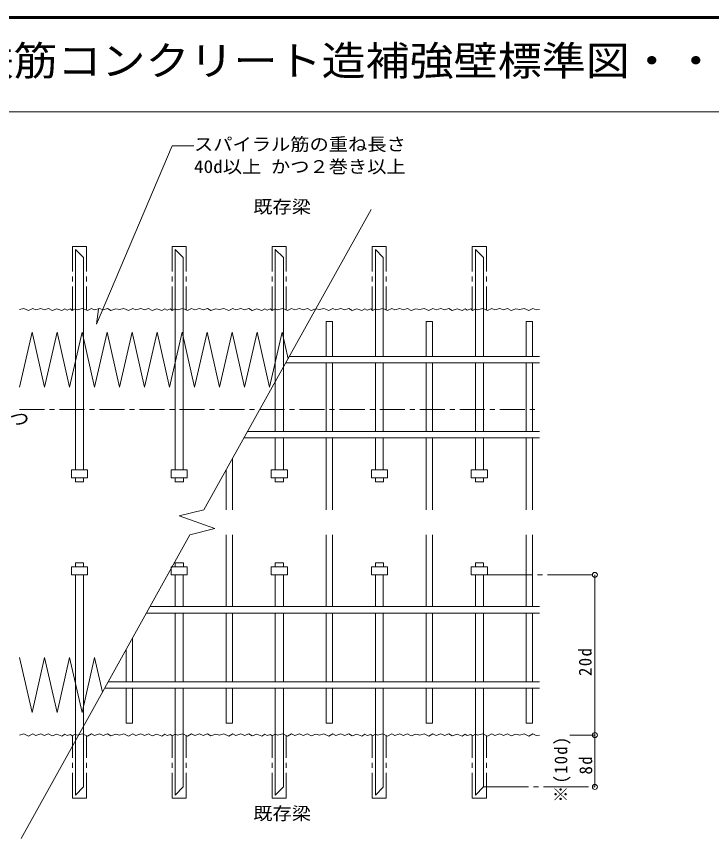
# Model space of a CAD drawing. Units: millimetres on the paper. Extents: x -400 to 7628, y -5883 to 279.
# Drawn here: x -48.8 to 90.2, y 114.6 to 278.8 of the extents above; entities that cross this region are included whole.
import ezdxf
from ezdxf.enums import TextEntityAlignment as Align

# ---------------------------------------------------------------- set-up
doc = ezdxf.new("R2010")
doc.units = ezdxf.units.MM
doc.linetypes.add('CHAIN1', pattern=[8, 5, -1, 1, -1])
doc.linetypes.add('CHAIN2', pattern=[12, 9, -1, 1, -1])
for name, color, linetype, lineweight in [('4-0', 4, 'CHAIN2', 5), ('4-1', 3, 'Continuous', 5), ('4-3', 7, 'Continuous', 5), ('4-4', 3, 'Continuous', 5), ('4-6', 4, 'Continuous', 5), ('4-7', 2, 'Continuous', 5), ('4-8', 7, 'Continuous', 5), ('4-9', 5, 'Continuous', 5), ('4-D', 3, 'Continuous', 5)]:
    doc.layers.add(name, color=color, linetype=linetype, lineweight=lineweight)
doc.styles.add('ＭＳ ゴシック', font='')
doc.styles.get('ＭＳ ゴシック').set_extended_font_data('MS Gothic')

msp = doc.modelspace()

# ---------------------------------------------------------------- linework, layer by layer
at = {"layer": '4-0'}
for p, q in [((45.359, 167.268), (66.859, 167.268)), ((44.559, 124.908), (66.859, 124.908))]:
    msp.add_line(p, q, dxfattribs=at)
at = {"layer": '4-1', "color": 2}
for p, q in [((400.5, 278.848), (-400.5, 278.848)), ((400.3, 278.647), (-400.3, 278.647)), ((400.1, 278.448), (-400.1, 278.448))]:
    msp.add_line(p, q, dxfattribs=at)
at = {"layer": '4-3'}
for p, q in [((-17.641, 253.007), (-32.781, 217.348)), ((-17.641, 253.007), (-13.281, 253.007)), ((-32.341, 220.328), (-32.781, 217.348)), ((-14.081, 175.288), (-9.141, 176.528)), ((-14.081, 175.288), (-47.861, 114.588)), ((66.859, 124.908), (66.859, 167.268)), ((61.859, 135.268), (66.859, 135.268))]:
    msp.add_line(p, q, dxfattribs=at)
msp.add_lwpolyline([(22.159, 240.268), (-11.281, 180.268), (-16.241, 179.048), (-9.141, 176.528)], dxfattribs=at)
for centre in [(66.859, 167.268), (66.859, 135.268), (66.859, 124.908)]:
    msp.add_circle(centre, 0.5, dxfattribs=at)
at = {"layer": '4-4'}
for p, q in [((14.419, 217.928), (13.119, 217.928)), ((13.119, 217.928), (13.119, 210.908)), ((14.419, 217.928), (14.419, 210.908)), ((34.419, 217.928), (33.099, 217.928)), ((33.099, 217.928), (33.099, 210.908)), ((34.419, 217.928), (34.419, 210.908)), ((54.419, 217.928), (53.139, 217.928)), ((53.139, 217.928), (53.139, 210.908)), ((54.419, 217.928), (54.419, 210.908)), ((5.799, 210.908), (14.419, 210.908)), ((14.419, 210.908), (34.419, 210.908)), ((34.419, 210.908), (54.419, 210.908)), ((54.419, 210.908), (55.759, 210.908)), ((5.079, 209.627), (14.419, 209.627)), ((13.119, 209.627), (13.119, 195.908)), ((14.419, 209.627), (14.419, 195.908)), ((14.419, 209.627), (34.419, 209.627)), ((24.559, 209.627), (24.559, 195.908)), ((33.099, 209.627), (33.099, 195.908)), ((34.419, 209.627), (34.419, 195.908)), ((34.419, 209.627), (54.419, 209.627)), ((53.139, 209.627), (53.139, 195.908)), ((54.419, 209.627), (54.419, 195.908)), ((54.419, 209.627), (55.759, 209.627)), ((-2.561, 195.908), (14.419, 195.908)), ((14.419, 195.908), (34.419, 195.908)), ((34.419, 195.908), (54.419, 195.908)), ((54.419, 195.908), (55.759, 195.908)), ((-3.281, 194.627), (14.419, 194.627)), ((13.119, 194.627), (13.119, 180.268)), ((14.419, 194.627), (14.419, 180.268)), ((14.419, 194.627), (34.419, 194.627)), ((33.099, 194.627), (33.099, 180.268)), ((34.419, 194.627), (34.419, 180.268)), ((34.419, 194.627), (54.419, 194.627)), ((53.139, 194.627), (53.139, 180.268)), ((54.419, 194.627), (54.419, 180.268)), ((54.419, 194.627), (55.759, 194.627)), ((-5.581, 190.528), (-5.581, 180.268)), ((-6.861, 188.168), (-6.861, 180.268)), ((-6.861, 160.928), (-6.861, 175.288)), ((-5.581, 160.928), (-5.581, 175.288)), ((13.119, 160.928), (13.119, 175.288)), ((14.419, 160.928), (14.419, 175.288)), ((33.099, 160.928), (33.099, 175.288)), ((34.419, 160.928), (34.419, 175.288)), ((53.139, 160.928), (53.139, 175.288)), ((54.419, 160.928), (54.419, 175.288)), ((-22.801, 159.628), (-5.581, 159.628)), ((-22.081, 160.928), (-5.581, 160.928)), ((-6.861, 145.927), (-6.861, 159.628)), ((-5.581, 160.928), (14.419, 160.928)), ((-5.581, 145.927), (-5.581, 159.628)), ((-5.581, 159.628), (14.419, 159.628)), ((13.119, 145.927), (13.119, 159.628)), ((14.419, 160.928), (34.419, 160.928)), ((14.419, 145.927), (14.419, 159.628)), ((14.419, 159.628), (34.419, 159.628)), ((33.099, 145.927), (33.099, 159.628)), ((34.419, 160.928), (54.419, 160.928)), ((34.419, 145.927), (34.419, 159.628)), ((34.419, 159.628), (54.419, 159.628)), ((53.139, 145.927), (53.139, 159.628)), ((54.419, 160.928), (55.759, 160.928)), ((54.419, 145.927), (54.419, 159.628)), ((54.419, 159.628), (55.759, 159.628)), ((-25.541, 145.927), (-25.541, 154.648)), ((-26.841, 145.927), (-26.841, 152.328)), ((-31.141, 144.628), (-25.541, 144.628)), ((-30.441, 145.927), (-25.541, 145.927)), ((-26.841, 137.627), (-26.841, 144.628)), ((-5.581, 145.927), (-25.541, 145.927)), ((-25.541, 137.627), (-25.541, 144.628)), ((-5.581, 144.628), (-25.541, 144.628)), ((-6.861, 137.627), (-6.861, 144.628)), ((-5.581, 145.927), (14.419, 145.927)), ((-5.581, 137.627), (-5.581, 144.628)), ((-5.581, 144.628), (14.419, 144.628)), ((13.119, 137.627), (13.119, 144.628)), ((14.419, 145.927), (34.419, 145.927)), ((14.419, 137.627), (14.419, 144.628)), ((14.419, 144.628), (34.419, 144.628)), ((33.099, 137.627), (33.099, 144.628)), ((34.419, 145.927), (54.419, 145.927)), ((34.419, 137.627), (34.419, 144.628)), ((34.419, 144.628), (54.419, 144.628)), ((53.139, 137.627), (53.139, 144.628)), ((54.419, 145.927), (55.759, 145.927)), ((54.419, 137.627), (54.419, 144.628)), ((54.419, 144.628), (55.759, 144.628)), ((-25.541, 137.627), (-26.841, 137.627)), ((-5.581, 137.627), (-6.861, 137.627)), ((14.419, 137.627), (13.119, 137.627)), ((34.419, 137.627), (33.099, 137.627)), ((54.419, 137.627), (53.139, 137.627))]:
    msp.add_line(p, q, dxfattribs=at)
at = {"layer": '4-6', "color": 7}
for p, q in [((-45.661, 215.768), (-48.161, 204.768)), ((-45.661, 215.768), (-43.161, 204.768)), ((-40.661, 215.768), (-43.161, 204.768)), ((-40.661, 215.768), (-38.161, 204.768)), ((-35.661, 215.768), (-38.161, 204.768)), ((-35.661, 215.768), (-33.161, 204.768)), ((-30.661, 215.768), (-33.161, 204.768)), ((-30.661, 215.768), (-28.161, 204.768)), ((-25.661, 215.768), (-28.161, 204.768)), ((-25.661, 215.768), (-23.161, 204.768)), ((-20.661, 215.768), (-23.161, 204.768)), ((-20.661, 215.768), (-18.161, 204.768)), ((-15.661, 215.768), (-18.161, 204.768)), ((-15.661, 215.768), (-13.161, 204.768)), ((-10.661, 215.768), (-13.161, 204.768)), ((-10.661, 215.768), (-8.161, 204.768)), ((-5.661, 215.768), (-8.161, 204.768)), ((-5.661, 215.768), (-3.161, 204.768)), ((-0.661, 215.768), (-3.161, 204.768)), ((-0.661, 215.768), (1.839, 204.768)), ((4.339, 215.768), (1.839, 204.768)), ((4.339, 215.768), (5.539, 210.447)), ((-45.661, 139.768), (-48.161, 150.768)), ((-45.661, 139.768), (-43.161, 150.768)), ((-40.661, 139.768), (-43.161, 150.768)), ((-40.661, 139.768), (-38.161, 150.768)), ((-35.661, 139.768), (-38.161, 150.768)), ((-35.661, 139.768), (-33.161, 150.768)), ((-31.581, 143.848), (-33.161, 150.768))]:
    msp.add_line(p, q, dxfattribs=at)
at = {"layer": '4-8'}
for p, q in [((-40.701, 220.428), (-39.701, 220.068)), ((-20.701, 220.428), (-19.701, 220.068)), ((-0.701, 220.428), (0.299, 220.068)), ((19.299, 220.428), (20.299, 220.068)), ((39.299, 220.428), (40.299, 220.068)), ((-40.701, 135.428), (-39.701, 135.068)), ((-20.701, 135.428), (-19.701, 135.068)), ((-0.701, 135.428), (0.299, 135.068)), ((19.299, 135.428), (20.299, 135.068)), ((39.299, 135.428), (40.299, 135.068))]:
    msp.add_line(p, q, dxfattribs=at)
at = {"layer": '4-8', "linetype": 'CHAIN1'}
msp.add_line((-48.161, 200.288), (55.759, 200.288), dxfattribs=at)
at = {"layer": '4-8'}
for points in [[(-48.161, 220.268), (-47.301, 220.508), (-46.341, 220.068), (-45.521, 220.508), (-44.901, 220.208), (-43.921, 220.508), (-43.201, 220.208), (-42.341, 220.508)], [(-42.341, 220.508), (-41.641, 220.108), (-40.701, 220.428)], [(-39.701, 220.068), (-39.101, 220.428), (-38.641, 220.148), (-37.961, 220.408), (-37.621, 220.128), (-37.021, 220.428)], [(-37.021, 220.428), (-36.601, 220.228), (-35.541, 220.508)], [(-35.541, 220.508), (-34.581, 220.068), (-33.761, 220.508), (-33.141, 220.208), (-32.161, 220.508), (-31.441, 220.208), (-30.581, 220.508), (-29.881, 220.108), (-28.921, 220.428)], [(-28.921, 220.428), (-28.161, 220.268), (-27.301, 220.508), (-26.341, 220.068), (-25.521, 220.508), (-24.901, 220.208), (-23.921, 220.508), (-23.201, 220.208), (-22.341, 220.508)], [(-22.341, 220.508), (-21.641, 220.108), (-20.701, 220.428)], [(-19.701, 220.068), (-19.101, 220.428), (-18.641, 220.148), (-17.961, 220.408), (-17.621, 220.128), (-17.021, 220.428)], [(-17.021, 220.428), (-16.601, 220.228), (-15.541, 220.508)], [(-15.541, 220.508), (-14.581, 220.068), (-13.761, 220.508), (-13.121, 220.208), (-12.161, 220.508), (-11.441, 220.208), (-10.581, 220.508), (-9.881, 220.108), (-8.921, 220.428)], [(-8.921, 220.428), (-8.161, 220.268), (-7.301, 220.508), (-6.341, 220.068), (-5.521, 220.508), (-4.901, 220.208), (-3.921, 220.508), (-3.201, 220.208), (-2.341, 220.508)], [(-2.341, 220.508), (-1.641, 220.108), (-0.701, 220.428)], [(0.299, 220.068), (0.899, 220.428), (1.359, 220.148), (2.039, 220.408), (2.379, 220.128), (2.979, 220.428)], [(2.979, 220.428), (3.399, 220.228), (4.459, 220.508)], [(4.459, 220.508), (5.419, 220.068), (6.239, 220.508), (6.879, 220.208), (7.839, 220.508), (8.559, 220.208), (9.419, 220.508), (10.119, 220.108), (11.079, 220.428)], [(11.079, 220.428), (11.839, 220.268), (12.699, 220.508), (13.659, 220.068), (14.479, 220.508), (15.099, 220.208), (16.079, 220.508), (16.799, 220.208), (17.659, 220.508)], [(17.659, 220.508), (18.359, 220.108), (19.299, 220.428)], [(20.299, 220.068), (20.899, 220.428), (21.359, 220.148), (22.039, 220.408), (22.379, 220.128), (22.979, 220.428)], [(22.979, 220.428), (23.399, 220.228), (24.459, 220.508)], [(24.459, 220.508), (25.419, 220.068), (26.239, 220.508), (26.879, 220.208), (27.839, 220.508), (28.559, 220.208), (29.419, 220.508), (30.119, 220.108), (31.079, 220.428)], [(31.079, 220.428), (31.839, 220.268), (32.699, 220.508), (33.659, 220.068), (34.479, 220.508), (35.099, 220.208), (36.079, 220.508), (36.799, 220.208), (37.659, 220.508)], [(37.659, 220.508), (38.359, 220.108), (39.299, 220.428)], [(40.299, 220.068), (40.899, 220.428), (41.359, 220.148), (42.039, 220.408), (42.379, 220.128), (42.979, 220.428)], [(42.979, 220.428), (43.399, 220.228), (44.459, 220.508)], [(44.459, 220.508), (45.419, 220.068), (46.239, 220.508), (46.879, 220.208), (47.839, 220.508), (48.559, 220.208), (49.419, 220.508), (50.119, 220.108), (51.079, 220.428)], [(51.079, 220.428), (51.839, 220.268), (52.699, 220.508), (53.659, 220.068), (54.479, 220.508), (55.099, 220.208), (55.759, 220.268)], [(-48.161, 135.268), (-47.301, 135.508), (-46.341, 135.068), (-45.521, 135.508), (-44.901, 135.208), (-43.921, 135.508), (-43.201, 135.208), (-42.341, 135.508)], [(-42.341, 135.508), (-41.641, 135.108), (-40.701, 135.428)], [(-39.701, 135.068), (-39.101, 135.428), (-38.641, 135.148), (-37.961, 135.407), (-37.621, 135.128), (-37.021, 135.428)], [(-37.021, 135.428), (-36.601, 135.228), (-35.541, 135.508)], [(-35.541, 135.508), (-34.581, 135.068), (-33.761, 135.508), (-33.141, 135.208), (-32.161, 135.508), (-31.441, 135.208), (-30.581, 135.508), (-29.881, 135.108), (-28.921, 135.428)], [(-28.921, 135.428), (-28.161, 135.268), (-27.301, 135.508), (-26.341, 135.068), (-25.521, 135.508), (-24.901, 135.208), (-23.921, 135.508), (-23.201, 135.208), (-22.341, 135.508)], [(-22.341, 135.508), (-21.641, 135.108), (-20.701, 135.428)], [(-19.701, 135.068), (-19.101, 135.428), (-18.641, 135.148), (-17.961, 135.407), (-17.621, 135.128), (-17.021, 135.428)], [(-17.021, 135.428), (-16.601, 135.228), (-15.541, 135.508)], [(-15.541, 135.508), (-14.581, 135.068), (-13.761, 135.508), (-13.121, 135.208), (-12.161, 135.508), (-11.441, 135.208), (-10.581, 135.508), (-9.881, 135.108), (-8.921, 135.428)], [(-8.921, 135.428), (-8.161, 135.268), (-7.301, 135.508), (-6.341, 135.068), (-5.521, 135.508), (-4.901, 135.208), (-3.921, 135.508), (-3.201, 135.208), (-2.341, 135.508)], [(-2.341, 135.508), (-1.641, 135.108), (-0.701, 135.428)], [(0.299, 135.068), (0.899, 135.428), (1.359, 135.148), (2.039, 135.407), (2.379, 135.128), (2.979, 135.428)], [(2.979, 135.428), (3.399, 135.228), (4.459, 135.508)], [(4.459, 135.508), (5.419, 135.068), (6.239, 135.508), (6.879, 135.208), (7.839, 135.508), (8.559, 135.208), (9.419, 135.508), (10.119, 135.108), (11.079, 135.428)], [(11.079, 135.428), (11.839, 135.268), (12.699, 135.508), (13.659, 135.068), (14.479, 135.508), (15.099, 135.208), (16.079, 135.508), (16.799, 135.208), (17.659, 135.508)], [(17.659, 135.508), (18.359, 135.108), (19.299, 135.428)], [(20.299, 135.068), (20.899, 135.428), (21.359, 135.148), (22.039, 135.407), (22.379, 135.128), (22.979, 135.428)], [(22.979, 135.428), (23.399, 135.228), (24.459, 135.508)], [(24.459, 135.508), (25.419, 135.068), (26.239, 135.508), (26.879, 135.208), (27.839, 135.508), (28.559, 135.208), (29.419, 135.508), (30.119, 135.108), (31.079, 135.428)], [(31.079, 135.428), (31.839, 135.268), (32.699, 135.508), (33.659, 135.068), (34.479, 135.508), (35.099, 135.208), (36.079, 135.508), (36.799, 135.208), (37.659, 135.508)], [(37.659, 135.508), (38.359, 135.108), (39.299, 135.428)], [(40.299, 135.068), (40.899, 135.428), (41.359, 135.148), (42.039, 135.407), (42.379, 135.128), (42.979, 135.428)], [(42.979, 135.428), (43.399, 135.228), (44.459, 135.508)], [(44.459, 135.508), (45.419, 135.068), (46.239, 135.508), (46.879, 135.208), (47.839, 135.508), (48.559, 135.208), (49.419, 135.508), (50.119, 135.108), (51.079, 135.428)], [(51.079, 135.428), (51.839, 135.268), (52.699, 135.508), (53.659, 135.068), (54.479, 135.508), (55.099, 135.208), (55.759, 135.268)]]:
    msp.add_lwpolyline(points, dxfattribs=at)
at = {"layer": '4-9', "color": 2}
msp.add_line((400.25, 259.767), (-400.25, 259.767), dxfattribs=at)
at = {"layer": '4-D', "color": 7, "linetype": 'CHAIN1'}
for p, q in [((-37.561, 232.868), (-34.761, 232.868)), ((-37.561, 232.868), (-37.561, 220.148)), ((-34.761, 232.868), (-34.761, 220.148)), ((-17.641, 232.868), (-14.841, 232.868)), ((-17.641, 232.868), (-17.641, 220.128)), ((-14.841, 232.868), (-14.841, 220.188)), ((2.359, 232.868), (5.159, 232.868)), ((2.359, 232.868), (2.359, 220.148)), ((5.159, 232.868), (5.159, 220.188)), ((22.359, 232.868), (25.159, 232.868)), ((22.359, 232.868), (22.359, 220.128)), ((25.159, 232.868), (25.159, 220.188)), ((42.359, 232.868), (42.359, 220.128)), ((-37.561, 122.688), (-37.561, 135.148)), ((-34.761, 122.688), (-34.761, 135.148)), ((-17.641, 122.688), (-17.641, 135.128)), ((-14.841, 122.688), (-14.841, 135.188)), ((2.359, 122.688), (2.359, 135.148)), ((5.159, 122.688), (5.159, 135.188)), ((22.359, 122.688), (22.359, 135.128)), ((25.159, 122.688), (25.159, 135.188)), ((42.359, 122.688), (42.359, 135.128)), ((45.179, 122.688), (45.179, 135.168)), ((-37.561, 122.688), (-34.761, 122.688)), ((-17.641, 122.688), (-14.841, 122.688)), ((2.359, 122.688), (5.159, 122.688)), ((22.359, 122.688), (25.159, 122.688)), ((42.359, 122.688), (45.179, 122.688))]:
    msp.add_line(p, q, dxfattribs=at)
at = {"layer": '4-D'}
for p, q in [((-36.961, 232.267), (-36.961, 188.268)), ((-35.341, 230.668), (-36.961, 232.267)), ((-17.041, 232.267), (-17.041, 188.268)), ((-15.441, 230.668), (-17.041, 232.267)), ((4.579, 230.668), (2.959, 232.267)), ((2.959, 232.267), (2.959, 195.908)), ((24.559, 230.688), (22.979, 232.267)), ((22.979, 232.267), (22.979, 210.908)), ((44.559, 230.668), (42.959, 232.267)), ((42.959, 232.267), (42.959, 210.908)), ((-35.341, 230.668), (-35.341, 188.268)), ((-15.441, 230.668), (-15.441, 188.268)), ((4.579, 230.668), (4.579, 195.908)), ((24.559, 230.688), (24.559, 210.908)), ((44.559, 230.668), (44.559, 210.908)), ((22.979, 209.627), (22.979, 195.908)), ((42.959, 209.627), (42.959, 195.908)), ((44.559, 209.627), (44.559, 195.908)), ((2.959, 194.627), (2.959, 188.268)), ((4.579, 194.627), (4.579, 188.268)), ((22.979, 194.627), (22.979, 188.268)), ((24.559, 194.627), (24.559, 188.268)), ((42.959, 194.627), (42.959, 188.268)), ((44.559, 194.627), (44.559, 188.268)), ((-34.541, 188.268), (-37.761, 188.268)), ((-37.761, 188.268), (-37.761, 186.668)), ((-34.541, 188.268), (-34.541, 186.668)), ((-14.621, 188.268), (-17.841, 188.268)), ((-17.841, 188.268), (-17.841, 186.668)), ((-14.621, 188.268), (-14.621, 186.668)), ((5.379, 188.268), (2.159, 188.268)), ((2.159, 188.268), (2.159, 186.668)), ((5.379, 188.268), (5.379, 186.668)), ((25.399, 188.268), (22.179, 188.268)), ((22.179, 188.268), (22.179, 186.668)), ((25.399, 188.268), (25.399, 186.668)), ((45.379, 188.268), (42.159, 188.268)), ((42.159, 188.268), (42.159, 186.668)), ((45.379, 188.268), (45.379, 186.668)), ((-34.541, 186.668), (-37.761, 186.668)), ((-36.941, 186.668), (-36.941, 185.868)), ((-35.341, 185.868), (-36.941, 185.868)), ((-35.341, 186.668), (-35.341, 185.868)), ((-14.621, 186.668), (-17.841, 186.668)), ((-17.021, 186.668), (-17.021, 185.868)), ((-15.401, 185.868), (-17.021, 185.868)), ((-15.401, 186.668), (-15.401, 185.868)), ((5.379, 186.668), (2.159, 186.668)), ((2.979, 186.668), (2.979, 185.868)), ((4.599, 185.868), (2.979, 185.868)), ((4.599, 186.668), (4.599, 185.868)), ((25.399, 186.668), (22.179, 186.668)), ((22.999, 186.668), (22.999, 185.868)), ((24.619, 185.868), (22.999, 185.868)), ((24.619, 186.668), (24.619, 185.868)), ((45.379, 186.668), (42.159, 186.668)), ((42.979, 186.668), (42.979, 185.868)), ((44.599, 185.868), (42.979, 185.868)), ((44.599, 186.668), (44.599, 185.868)), ((-36.941, 168.868), (-36.941, 169.668)), ((-35.341, 169.668), (-36.941, 169.668)), ((-35.341, 168.868), (-35.341, 169.668)), ((-17.021, 168.868), (-17.021, 169.668)), ((-15.401, 169.668), (-17.021, 169.668)), ((-15.401, 168.868), (-15.401, 169.668)), ((2.979, 168.868), (2.979, 169.668)), ((4.599, 169.668), (2.979, 169.668)), ((4.599, 168.868), (4.599, 169.668)), ((22.999, 168.868), (22.999, 169.668)), ((24.619, 169.668), (22.999, 169.668)), ((24.619, 168.868), (24.619, 169.668)), ((42.979, 168.868), (42.979, 169.668)), ((44.599, 169.668), (42.979, 169.668)), ((44.599, 168.868), (44.599, 169.668)), ((-37.761, 167.268), (-37.761, 168.868)), ((-34.541, 168.868), (-37.761, 168.868)), ((-34.541, 167.268), (-34.541, 168.868)), ((-17.841, 167.268), (-17.841, 168.868)), ((-14.621, 168.868), (-17.841, 168.868)), ((-14.621, 167.268), (-14.621, 168.868)), ((2.159, 167.268), (2.159, 168.868)), ((5.379, 168.868), (2.159, 168.868)), ((5.379, 167.268), (5.379, 168.868)), ((22.179, 167.268), (22.179, 168.868)), ((25.399, 168.868), (22.179, 168.868)), ((25.399, 167.268), (25.399, 168.868)), ((42.159, 167.268), (42.159, 168.868)), ((45.379, 168.868), (42.159, 168.868)), ((45.379, 167.268), (45.379, 168.868)), ((-34.541, 167.268), (-37.761, 167.268)), ((-36.961, 123.288), (-36.961, 167.268)), ((-35.341, 124.908), (-35.341, 167.268)), ((-14.621, 167.268), (-17.841, 167.268)), ((-17.041, 160.928), (-17.041, 167.268)), ((-15.441, 160.928), (-15.441, 167.268)), ((5.379, 167.268), (2.159, 167.268)), ((2.959, 160.928), (2.959, 167.268)), ((4.579, 160.928), (4.579, 167.268)), ((25.399, 167.268), (22.179, 167.268)), ((22.979, 160.928), (22.979, 167.268)), ((24.559, 160.928), (24.559, 167.268)), ((45.379, 167.268), (42.159, 167.268)), ((42.959, 160.928), (42.959, 167.268)), ((44.559, 160.928), (44.559, 167.268)), ((-17.041, 145.927), (-17.041, 159.628)), ((-15.441, 145.927), (-15.441, 159.628)), ((2.959, 145.927), (2.959, 159.628)), ((4.579, 145.927), (4.579, 159.628)), ((22.979, 145.927), (22.979, 159.628)), ((24.559, 145.927), (24.559, 159.628)), ((42.959, 145.927), (42.959, 159.628)), ((44.559, 145.927), (44.559, 159.628)), ((-17.041, 123.288), (-17.041, 144.628)), ((-15.441, 124.908), (-15.441, 144.628)), ((2.959, 123.288), (2.959, 144.628)), ((4.579, 124.908), (4.579, 144.628)), ((22.979, 123.288), (22.979, 144.628)), ((24.559, 124.868), (24.559, 144.628)), ((42.959, 123.288), (42.959, 144.628)), ((44.559, 124.908), (44.559, 144.628)), ((-35.341, 124.908), (-36.961, 123.288)), ((-15.441, 124.908), (-17.041, 123.288)), ((4.579, 124.908), (2.959, 123.288)), ((24.559, 124.868), (22.979, 123.288)), ((44.559, 124.908), (42.959, 123.288))]:
    msp.add_line(p, q, dxfattribs=at)
at = {"layer": '4-D', "color": 7, "linetype": 'CHAIN1'}
msp.add_lwpolyline([(42.359, 232.868), (45.179, 232.868), (45.179, 220.167)], dxfattribs=at)

# ---------------------------------------------------------------- texts
at = {"layer": '4-1', "style": 'ＭＳ ゴシック', "width": 1.1}
msp.add_text('鉄筋コンクリート造補強壁標準図・・・・・', height=5.865, dxfattribs=at).set_placement((-58.172, 265.307), align=Align.BOTTOM_LEFT)
at = {"layer": '4-7', "style": 'ＭＳ ゴシック'}
for s, width, p in [('スパイラル筋の重ね長さ', 1.1, (-13.281, 251.258)), ('既存梁', 1.1, (-1.441, 238.768)), ('補強筋(2-D13 かつ', 1.15, (-80.351, 196.418)), ('既存梁', 1.1, (-1.441, 117.548))]:
    msp.add_text(s, height=2.566, dxfattribs=dict(at, width=width)).set_placement(p, align=Align.BOTTOM_LEFT)
at = {"layer": '4-7', "style": 'ＭＳ ゴシック', "width": 1.1}
msp.add_text('40d以上 かつ２巻き以上', height=2.566, rotation=359.999, dxfattribs=at).set_placement((-13.281, 246.798), align=Align.BOTTOM_LEFT)
at = {"layer": '4-7', "char_height": 2.566, "attachment_point": 7, "rotation": 90, "style": 'ＭＳ ゴシック'}
for s, insert in [('\\T1.18;\\W0.95;20d', (66.239, 147.068)), ('\\T1.15;\\W0.95;※(10d)', (62.019, 121.788)), ('\\T1.18;\\W0.95;8d', (66.359, 127.388))]:
    msp.add_mtext(s, dxfattribs=dict(at, insert=insert))

doc.saveas('drawing.dxf')
